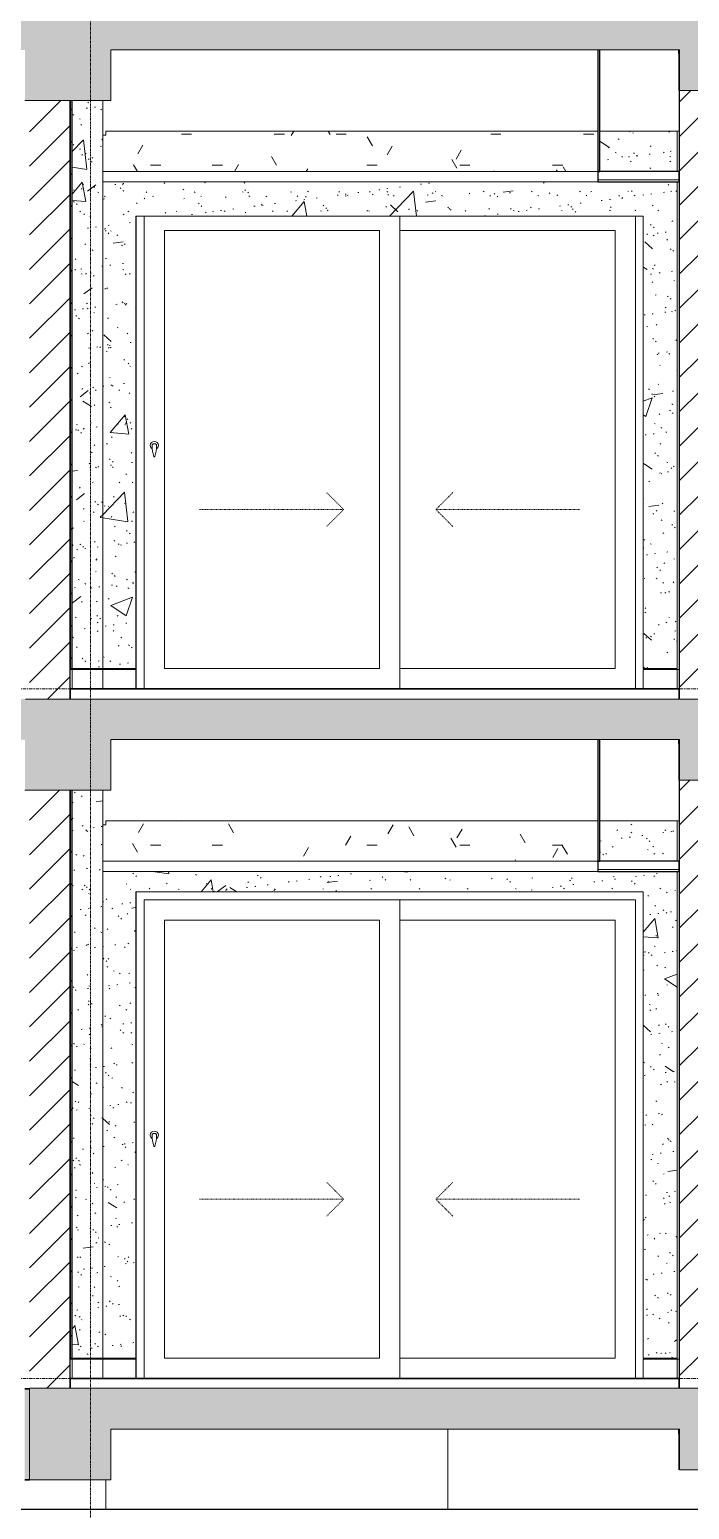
# Model space of a CAD drawing. Header units: millimetres. Extents: x -92143 to -2058, y -8802 to 35300.
# Drawn here: x -33837 to -30586, y 1555 to 8850 of the extents above; entities that cross this region are included whole.
import ezdxf

# ---------------------------------------------------------------- set-up
doc = ezdxf.new("R2010")
doc.units = ezdxf.units.MM
for name, pattern in [('Centre', [31.75, 6.35, -4.7625, 15.875, -4.7625]), ('Dash', [6.35, 3.175, -3.175]), ('Grid Line', [22.225, 12.7, -3.175, 3.175, -3.175])]:
    doc.linetypes.add(name, pattern=pattern)
for name, color, linetype, lineweight in [('0-1', 7, 'Continuous', 5), ('A-CLNG', 13, 'Continuous', 9), ('A-CLNG-1', 250, 'Continuous', 25), ('A-CLNG-2', 7, 'Continuous', 9), ('A-CLNG-3', 13, 'Continuous', 25), ('A-CLNG-PATT-3', 254, 'Continuous', 18), ('A-DETL-GENF-1', 7, 'Continuous', 9), ('A-DETL-THIN', 151, 'Continuous', 9), ('A-DOOR', 31, 'Continuous', 9), ('A-DOOR-FRAM', 31, 'Continuous', 9), ('A-DOOR-GLAZ', 31, 'Continuous', 9), ('A-DOOR-HDLN', 31, 'Dash', 18), ('A-FLOR-1', 10, 'Continuous', 35), ('A-FLOR-HRAL', 11, 'Continuous', 9), ('A-FLOR-HRAL-1', 253, 'Continuous', 18), ('A-FLOR-HRAL-2', 9, 'Continuous', 9), ('A-FLOR-LEVL-2', 51, 'Centre', 9), ('A-FLOR-PATT-1', 7, 'Continuous', 9), ('A-WALL', 113, 'Continuous', 9), ('A-WALL-2', 250, 'Continuous', 25), ('A-WALL-3', 113, 'Continuous', 25), ('A-WALL-PATT-1', 7, 'Continuous', 9), ('A-WALL-PATT-2', 9, 'Continuous', 9), ('A-WALL-PATT-4', 111, 'Continuous', 9), ('I-WALL-1', 250, 'Continuous', 25), ('I-WALL-2', 7, 'Continuous', 9), ('S-BEAM-1', 12, 'Continuous', 5), ('S-BEAM-2', 7, 'Continuous', 9), ('S-BEAM-3', 10, 'Continuous', 35), ('S-GRID-1', 1, 'Grid Line', 9)]:
    doc.layers.add(name, color=color, linetype=linetype, lineweight=lineweight)
pattern_1 = [(45, (-51987.05, 14125), (-84.8528, 84.8528), [])]
pattern_2 = [(50, (-51987.05, 14125), (1093.104, -95.634), [114.3, -1257.3]), (355, (-51987, 14125), (-211.46, 1146.34), [91.44, -1005.84]), (100.451, (-51896, 14117), (881.656, 1050.7), [97.14, -1068.54]), (46.184, (-51987, 14429.8), (1626.475, -252.26), [171.45, -1885.95]), (96.636, (-51851.5, 14408.8), (1424.42, 1484.57), [145.71, -1602.81]), (351.184, (-51987, 14429.8), (1424.43, 1484.55), [137.16, -1508.76]), (21, (-51834.65, 14353.6), (909.686, -613.59), [114.3, -1257.3]), (326, (-51834.7, 14353.6), (370.81, 1105.13), [91.44, -1005.84]), (71.451, (-51758.8, 14302.5), (1280.503, 491.53), [97.14, -1068.54]), (37.5, (-51987.05, 14125), (18.5313, 507.33), [50.292, -943.356, 50.292, -970.788, -1009.65]), (37.5, (-51987.05, 14125), (18.5313, 507.33), [-2014.728, 50.292, -959.358]), (7.5, (-51987.05, 14125), (400.918, 601.084), [50.292, -531.876, 50.292, -920.496, -384.81]), (7.5, (-51987.05, 14125), (400.918, 601.084), [-1552.956, 50.292, -334.518]), (327.5, (-52326.9, 14125), (813.545, -34.374), [50.292, -330.708, 50.292, -1138.428, -1577.34]), (327.5, (-52326.9, 14125), (813.545, -34.374), [-1569.72, 50.292, -1527.048]), (317.5, (-52479.3, 14125), (888.775, 152.56), [50.292, -445.008, 50.292, -739.14, -1120.14]), (317.5, (-52479.3, 14125), (888.775, 152.56), [-1284.73, 50.29, -1069.85])]
pattern_3 = [(37.5, (-51987.05, 14125), (-4.79953, 146.8239), [5.029, -110.795, 5.029, -124.511, -123.825]), (37.5, (-51987.05, 14125), (-4.79953, 146.8239), [-245.364, 5.029, -118.796]), (7.5, (-51987.05, 14125), (134.8574, 215.0472), [5.029, -57.455, 5.029, -99.365, -40.005]), (7.5, (-51987.05, 14125), (134.8574, 215.0472), [-166.878, 5.029, -34.976]), (327.5, (-52080.78, 14125), (237.29776, 0.4316), [5.029, -33.071, 5.029, -132.131, -179.07]), (327.5, (-52080.78, 14125), (237.29776, 0.4316), [-175.26, 5.029, -174.041]), (317.5, (-52080.78, 14125), (229.067, 66.8792), [5.029, -14.021, 5.029, -84.887, -102.87]), (317.5, (-52080.78, 14125), (229.067, 66.8792), [-108.966, 5.029, -97.841])]
pattern_4 = [(45, (-51987.05, 14125), (-79.5495, 79.5495), [])]
pattern_5 = [(0, (-51987.05, 14125), (609.6, 152.4), [50.292, -406.908, 50.292, -406.908, -2438.4]), (0, (-51987.05, 14125), (609.6, 152.4), [-914.4, 50.292, -864.108, 50.292, -406.908, -1066.8]), (0, (-51987.05, 14125), (609.6, 152.4), [-2286, 50.292, -254.508, 50.292, -711.708]), (120, (-51758.45, 14201.2), (-436.7823, 451.7291), [50.292, -406.908, 50.292, -2845.308]), (120, (-51758.45, 14201.2), (-436.7823, 451.7291), [-507.492, -406.908, 50.292, -864.108, -1524]), (120, (-51758.45, 14201.2), (-436.7823, 451.7291), [-1828.8, 50.292, -406.908, 50.292, -1016.508]), (120, (-51758.45, 14201.2), (-436.7823, 451.7291), [-2336.292, -254.508, 50.292, -711.708]), (240, (-51682.25, 14506), (-172.8177, -604.1291), [50.292, -406.908, 50.292, -406.908, -2438.4]), (240, (-51682.25, 14506), (-172.8177, -604.1291), [-914.4, 50.292, -864.108, 50.292, -406.908, -1066.8]), (240, (-51682.25, 14506), (-172.8177, -604.1291), [-2286, 50.292, -254.508, 50.292, -711.708])]

# ---------------------------------------------------------------- blocks, each defined once
blk = doc.blocks.new('NCV_TKTC_KET CAU_rvt-1-TKCS_MẶT CẮT E')
at = {"layer": 'A-FLOR-PATT-1'}
h = blk.add_hatch(color=256, dxfattribs=at)
h.paths.add_polyline_path([(-74122.9, 8730), (-73236.9, 8730), (-73236.9, 8750), (-75336.9, 8750), (-75336.9, 8730), (-74739.4, 8730)])
h.paths.add_polyline_path([(-20336.9, 8730), (-20336.9, 8750), (-22235.3, 8750), (-22235.3, 8730), (-20484.2, 8730)])
h.paths.add_polyline_path([(-66936.9, 8730), (-65032.3, 8730), (-65032.3, 8750), (-66936.9, 8750)])
h.paths.add_polyline_path([(-22438.4, 8730), (-22435.3, 8730.3), (-22435.3, 8750), (-22438.4, 8749.9), (-22438.4, 8741.9)])
h.paths.add_polyline_path([(-28536.9, 8730), (-28536.9, 8750), (-30435.3, 8750), (-30435.3, 8730), (-28807.5, 8730)])
h.paths.add_polyline_path([(-58736.9, 8730), (-56833.3, 8730), (-56833.3, 8750), (-58736.9, 8750)])
h.paths.add_polyline_path([(-50536.9, 8730), (-48635.6, 8730), (-48635.6, 8750), (-50536.9, 8750)])
h.paths.add_polyline_path([(-30635.3, 8730), (-30635.3, 8750), (-30638.4, 8750), (-30638.4, 8730)])
h.paths.add_polyline_path([(-40434.4, 8730), (-40434.4, 8750), (-42336.9, 8750), (-42336.9, 8730), (-40521.7, 8730)])
h.paths.add_polyline_path([(-48435.6, 8730), (-48433.3, 8730), (-48433.3, 8750), (-48435.6, 8750)])
h = blk.add_hatch(color=256, dxfattribs=at)
h.paths.add_polyline_path([(-49461.4, 5330), (-48635.6, 5330), (-48635.6, 5350), (-50536.9, 5350), (-50536.9, 5330), (-50078, 5330)])
h.paths.add_polyline_path([(-20336.9, 5330), (-20336.9, 5350), (-22235.3, 5350), (-22235.3, 5330), (-20484.2, 5330)])
h.paths.add_polyline_path([(-73236.9, 5330), (-73236.9, 5350), (-75336.9, 5350), (-75336.9, 5330), (-73506.3, 5330)])
h.paths.add_polyline_path([(-66936.9, 5330), (-65032.3, 5330), (-65032.3, 5350), (-66936.9, 5350)])
h.paths.add_polyline_path([(-48433.3, 5330), (-48433.3, 5350), (-48435.6, 5350), (-48435.6, 5330)])
h.paths.add_polyline_path([(-22435.3, 5330), (-22435.3, 5350), (-22438.4, 5350), (-22438.4, 5330)])
h.paths.add_polyline_path([(-28536.9, 5330), (-28536.9, 5350), (-30435.3, 5350), (-30435.3, 5330), (-29115.7, 5330)])
h.paths.add_polyline_path([(-42336.9, 5330), (-40434.4, 5330), (-40434.4, 5350), (-42336.9, 5350)])
h.paths.add_polyline_path([(-58736.9, 5330), (-56833.3, 5330), (-56833.3, 5350), (-58736.9, 5350)])
h.paths.add_polyline_path([(-30638.4, 5330), (-30635.3, 5330), (-30635.3, 5350), (-30638.4, 5350)])
h = blk.add_hatch(color=256, dxfattribs=at)
h.paths.add_polyline_path([(-48435.6, 1930), (-48433.3, 1930), (-48433.3, 1950), (-48435.6, 1950)])
h.paths.add_polyline_path([(-75336.9, 1930), (-73236.9, 1930), (-73236.9, 1950), (-75336.9, 1950)])
h.paths.add_polyline_path([(-20336.9, 1930), (-20336.9, 1950), (-22235.3, 1950), (-22235.3, 1930), (-20484.2, 1930)])
h.paths.add_polyline_path([(-48635.6, 1930), (-48635.6, 1950), (-50536.9, 1950), (-50536.9, 1930), (-48844.9, 1930)])
h.paths.add_polyline_path([(-22438.4, 1930), (-22435.3, 1930.3), (-22435.3, 1950), (-22438.4, 1949.9), (-22438.4, 1941.8)])
h.paths.add_polyline_path([(-66936.9, 1930), (-65032.3, 1930), (-65032.3, 1950), (-66936.9, 1950)])
h.paths.add_polyline_path([(-28536.9, 1930), (-28536.9, 1950), (-30435.3, 1950), (-30435.3, 1930), (-29115.7, 1930)])
h.paths.add_polyline_path([(-30635.3, 1930), (-30635.3, 1950), (-30638.4, 1950), (-30638.4, 1930)])
h.paths.add_polyline_path([(-42336.9, 1930), (-40434.4, 1930), (-40434.4, 1950), (-42336.9, 1950)])
h.paths.add_polyline_path([(-58736.9, 1930), (-56833.3, 1930), (-56833.3, 1950), (-58736.9, 1950)])
at = {"layer": 'S-BEAM-1'}
blk.add_hatch(color=256, dxfattribs=at).paths.add_polyline_path([(-33860.6, 1700), (-33836.9, 1700), (-33836.9, 2150), (-33860.6, 2150), (-33860.6, 1716.5)])
at = {"layer": 'A-FLOR-1'}
for p, q in [((-30638.4, 8750.2), (-30638.4, 8730)), ((-30638.4, 8730), (-30635.3, 8730)), ((-30638.4, 5350.2), (-30638.4, 5330)), ((-30638.4, 5330), (-30635.3, 5330)), ((-30638.4, 1950.2), (-30638.4, 1930)), ((-30638.4, 1930), (-30635.3, 1930))]:
    blk.add_line(p, q, dxfattribs=at)
at = {"layer": 'S-BEAM-2'}
for p, q in [((-33476.9, 8330), (-33460.6, 8330)), ((-33460.6, 8350), (-33460.6, 8330)), ((-31036.9, 8350), (-33460.6, 8350)), ((-30636.9, 8350), (-31026.9, 8350)), ((-33476.9, 4930), (-33460.6, 4930)), ((-33460.6, 4950), (-33460.6, 4930)), ((-31036.9, 4950), (-33460.6, 4950)), ((-30636.9, 4950), (-31026.9, 4950)), ((-33460.6, 1555), (-33460.6, 1700))]:
    blk.add_line(p, q, dxfattribs=at)
at = {"layer": 'S-BEAM-3'}
for p, q in [((-30636.9, 8750.1), (-30636.9, 8550)), ((-30636.9, 5350.1), (-30636.9, 5150)), ((-33836.9, 2150), (-33860.6, 2150)), ((-30636.9, 1950.1), (-30636.9, 1750)), ((-33860.6, 1700), (-33836.9, 1700))]:
    blk.add_line(p, q, dxfattribs=at)
blk = doc.blocks.new('Railing - Railing-915942-TKCS_MẶT CẮT E')
at = {"layer": 'A-FLOR-HRAL-1'}
for p, q in [((-33626.9, 5695), (-33636.9, 5695)), ((-33636.9, 5695), (-33636.9, 5600)), ((-33626.9, 5600), (-33626.9, 5695)), ((-33636.9, 5600), (-33626.9, 5600))]:
    blk.add_line(p, q, dxfattribs=at)
at = {"layer": 'A-FLOR-HRAL-2'}
for p, q in [((-33626.9, 5695), (-33476.9, 5695)), ((-33476.9, 5695), (-33313.1, 5695)), ((-33476.9, 5695), (-33476.9, 5600)), ((-33313.1, 5695), (-33313.1, 5600))]:
    blk.add_line(p, q, dxfattribs=at)
blk = doc.blocks.new('Railing - Railing-915936-TKCS_MẶT CẮT E')
at = {"layer": 'A-FLOR-HRAL-2'}
for p, q in [((-30813.1, 5600), (-30813.1, 5695)), ((-30813.1, 5695), (-30646.9, 5695)), ((-30646.9, 5695), (-30636.9, 5695)), ((-30646.9, 5695), (-30646.9, 5600))]:
    blk.add_line(p, q, dxfattribs=at)
blk = doc.blocks.new('CL_01-VÁCH DỰNG THẠCH CAO CĂN HỘ LOẠI 1-5D11 - CL_01-VÁCH DỰNG THẠCH CAO CĂN HỘ LOẠI 1A-5-915315-TKCS_MẶT CẮT E')
at = {"layer": 'A-CLNG-PATT-3'}
h = blk.add_hatch(dxfattribs=at)
h.set_pattern_fill('FP_2', color=256, style=0, pattern_type=2)
h.set_pattern_definition(pattern_5)
h.paths.add_polyline_path([(-31036.9, 8150), (-31036.9, 8350), (-33460.6, 8350), (-33460.6, 8330), (-33476.9, 8330), (-33476.9, 8150), (-31581.9, 8150)])
at = {"layer": 'A-CLNG-1'}
for p, q in [((-31036.9, 8750), (-31036.9, 8150)), ((-31026.9, 8150), (-31026.9, 8750)), ((-31036.9, 8150), (-31026.9, 8150))]:
    blk.add_line(p, q, dxfattribs=at)
at = {"layer": 'A-CLNG-2'}
blk.add_line((-31036.9, 8150), (-33476.9, 8150), dxfattribs=at)
blk = doc.blocks.new('NCV_TKTC_TANG 2_rvt-1-TKCS_MẶT CẮT E')
at = {"layer": 'A-WALL-PATT-1'}
h = blk.add_hatch(dxfattribs=at)
h.set_pattern_fill('FP_5', color=256, style=0, pattern_type=2)
h.set_pattern_definition(pattern_4)
h.paths.add_polyline_path([(-33626.9, 5700), (-33626.9, 8500), (-33636.9, 8500), (-33636.9, 5700)])
at = {"layer": 'A-WALL-PATT-2'}
h = blk.add_hatch(dxfattribs=at)
h.set_pattern_fill('FP_1', color=256, style=0, pattern_type=2)
h.set_pattern_definition(pattern_1)
h.paths.add_polyline_path([(-30636.9, 5550), (-30536.9, 5550), (-30536.9, 8550), (-30635.3, 8550), (-30636.9, 5673.3)])
h = blk.add_hatch(dxfattribs=at)
h.set_pattern_fill('FP_7', color=256, style=0, pattern_type=2)
h.set_pattern_definition(pattern_2)
h.paths.add_polyline_path([(-33626.9, 5700), (-33486.9, 5700), (-33486.9, 8500), (-33626.9, 8500), (-33626.9, 5977.7)])
h = blk.add_hatch(dxfattribs=at)
h.set_pattern_fill('FP_6', color=256, style=0, pattern_type=2)
h.set_pattern_definition(pattern_3)
h.paths.add_polyline_path([(-33626.9, 5700), (-33486.9, 5700), (-33486.9, 8500), (-33626.9, 8500), (-33626.9, 5977.7)])
h = blk.add_hatch(dxfattribs=at)
h.set_pattern_fill('FP_7', color=256, style=0, pattern_type=2)
h.set_pattern_definition(pattern_2)
h.paths.add_polyline_path([(-33486.9, 5700), (-33476.9, 5700), (-33476.9, 8500), (-33486.9, 8500), (-33486.9, 5977.7)])
h = blk.add_hatch(dxfattribs=at)
h.set_pattern_fill('FP_6', color=256, style=0, pattern_type=2)
h.set_pattern_definition(pattern_3)
h.paths.add_polyline_path([(-33486.9, 5700), (-33476.9, 5700), (-33476.9, 8500), (-33486.9, 8500), (-33486.9, 5977.7)])
h = blk.add_hatch(dxfattribs=at)
h.set_pattern_fill('FP_7', color=256, style=0, pattern_type=2)
h.set_pattern_definition(pattern_2)
h.paths.add_polyline_path([(-30813.1, 5700), (-30646.9, 5700), (-30646.9, 8100), (-33476.9, 8100), (-33476.9, 5700), (-33313.1, 5700), (-33313.1, 7930), (-30813.1, 7930), (-30813.1, 5977.7)])
h.paths.add_polyline_path([(-30646.9, 8150), (-30646.9, 8350), (-31026.9, 8350), (-31026.9, 8150), (-30770.1, 8150)])
h = blk.add_hatch(dxfattribs=at)
h.set_pattern_fill('FP_6', color=256, style=0, pattern_type=2)
h.set_pattern_definition(pattern_3)
h.paths.add_polyline_path([(-30813.1, 5700), (-30646.9, 5700), (-30646.9, 8100), (-33476.9, 8100), (-33476.9, 5700), (-33313.1, 5700), (-33313.1, 7930), (-30813.1, 7930), (-30813.1, 5977.7)])
h.paths.add_polyline_path([(-30646.9, 8150), (-30646.9, 8350), (-31026.9, 8350), (-31026.9, 8150), (-30770.1, 8150)])
at = {"layer": 'A-CLNG-1'}
for p, q in [((-30636.9, 8150), (-31036.9, 8150)), ((-31036.9, 8150), (-31036.9, 8100)), ((-31036.9, 8100), (-30636.9, 8100)), ((-30636.9, 8100), (-30636.9, 8150))]:
    blk.add_line(p, q, dxfattribs=at)
at = {"layer": 'A-CLNG-2'}
for p, q in [((-33476.9, 8150), (-31036.9, 8150)), ((-31036.9, 8100), (-33476.9, 8100)), ((-30636.9, 8110), (-31036.9, 8110))]:
    blk.add_line(p, q, dxfattribs=at)
at = {"layer": 'A-FLOR-1'}
for p, q in [((-30636.9, 5600), (-33636.9, 5600)), ((-33636.9, 5600), (-33636.9, 5550)), ((-30636.9, 5550), (-30636.9, 5600))]:
    blk.add_line(p, q, dxfattribs=at)
at = {"layer": 'A-WALL-2'}
blk.add_line((-30636.9, 8750.1), (-30636.9, 5550), dxfattribs=at)
at = {"layer": 'I-WALL-1'}
for p, q in [((-33636.9, 8500), (-33636.9, 5700)), ((-33626.9, 5700), (-33626.9, 8500)), ((-33636.9, 5700), (-33626.9, 5700))]:
    blk.add_line(p, q, dxfattribs=at)
at = {"layer": 'I-WALL-2'}
for p, q in [((-33476.9, 8500), (-33476.9, 5700)), ((-30646.9, 8150), (-30646.9, 8350)), ((-30646.9, 5700), (-30646.9, 8100)), ((-33313.1, 5700), (-33313.1, 7930)), ((-33313.1, 7930), (-30813.1, 7930)), ((-30813.1, 7930), (-30813.1, 5700)), ((-33626.9, 5700), (-33486.9, 5700)), ((-33476.9, 5700), (-33486.9, 5700)), ((-33476.9, 5700), (-33313.1, 5700)), ((-30813.1, 5700), (-30646.9, 5700))]:
    blk.add_line(p, q, dxfattribs=at)
at = {"layer": 'A-CLNG'}
blk.add_blockref('CL_01-VÁCH DỰNG THẠCH CAO CĂN HỘ LOẠI 1-5D11 - CL_01-VÁCH DỰNG THẠCH CAO CĂN HỘ LOẠI 1A-5-915315-TKCS_MẶT CẮT E', (0, 0), dxfattribs=at)
at = {"layer": 'A-FLOR-HRAL'}
for name in ['Railing - Railing-915942-TKCS_MẶT CẮT E', 'Railing - Railing-915936-TKCS_MẶT CẮT E']:
    blk.add_blockref(name, (0, 0), dxfattribs=at)
blk = doc.blocks.new('Railing - Railing-962567-TKCS_MẶT CẮT E')
at = {"layer": 'A-FLOR-HRAL-1'}
for p, q in [((-33626.9, 2295), (-33636.9, 2295)), ((-33636.9, 2295), (-33636.9, 2200)), ((-33626.9, 2200), (-33626.9, 2295)), ((-33636.9, 2200), (-33626.9, 2200))]:
    blk.add_line(p, q, dxfattribs=at)
at = {"layer": 'A-FLOR-HRAL-2'}
for p, q in [((-33626.9, 2295), (-33476.9, 2295)), ((-33476.9, 2295), (-33313.1, 2295)), ((-33476.9, 2295), (-33476.9, 2200)), ((-33313.1, 2295), (-33313.1, 2200))]:
    blk.add_line(p, q, dxfattribs=at)
blk = doc.blocks.new('Railing - Railing-962561-TKCS_MẶT CẮT E')
at = {"layer": 'A-FLOR-HRAL-2'}
for p, q in [((-30813.1, 2200), (-30813.1, 2295)), ((-30813.1, 2295), (-30646.9, 2295)), ((-30646.9, 2295), (-30636.9, 2295)), ((-30646.9, 2295), (-30646.9, 2200))]:
    blk.add_line(p, q, dxfattribs=at)
blk = doc.blocks.new('CL_01-VÁCH DỰNG THẠCH CAO CĂN HỘ LOẠI 1-5D11 - CL_01-VÁCH DỰNG THẠCH CAO CĂN HỘ LOẠI 1A-5-959701-TKCS_MẶT CẮT E')
at = {"layer": 'A-CLNG-PATT-3'}
h = blk.add_hatch(dxfattribs=at)
h.set_pattern_fill('FP_2', color=256, style=0, pattern_type=2)
h.set_pattern_definition(pattern_5)
h.paths.add_polyline_path([(-33476.9, 4750), (-31036.9, 4750), (-31036.9, 4950), (-33460.6, 4950), (-33460.6, 4930), (-33476.9, 4930), (-33476.9, 4760.2)])
at = {"layer": 'A-CLNG-1'}
for p, q in [((-31036.9, 5350), (-31036.9, 4750)), ((-31026.9, 4750), (-31026.9, 5350)), ((-31036.9, 4750), (-31026.9, 4750))]:
    blk.add_line(p, q, dxfattribs=at)
at = {"layer": 'A-CLNG-2'}
blk.add_line((-31036.9, 4750), (-33476.9, 4750), dxfattribs=at)
blk = doc.blocks.new('NCV_TKTC_TANG 1_rvt-1-TKCS_MẶT CẮT E')
at = {"layer": 'A-WALL-PATT-1'}
h = blk.add_hatch(dxfattribs=at)
h.set_pattern_fill('FP_5', color=256, style=0, pattern_type=2)
h.set_pattern_definition(pattern_4)
h.paths.add_polyline_path([(-33626.9, 2300), (-33626.9, 5100), (-33636.9, 5100), (-33636.9, 2300)])
at = {"layer": 'A-WALL-PATT-2'}
h = blk.add_hatch(dxfattribs=at)
h.set_pattern_fill('FP_1', color=256, style=0, pattern_type=2)
h.set_pattern_definition(pattern_1)
h.paths.add_polyline_path([(-30636.9, 2151.9), (-30536.9, 2151.9), (-30536.9, 5150), (-30635.3, 5150), (-30636.9, 2325.3)])
h = blk.add_hatch(dxfattribs=at)
h.set_pattern_fill('FP_7', color=256, style=0, pattern_type=2)
h.set_pattern_definition(pattern_2)
h.paths.add_polyline_path([(-33626.9, 2300), (-33486.9, 2300), (-33486.9, 5100), (-33626.9, 5100), (-33626.9, 2325.3)])
h = blk.add_hatch(dxfattribs=at)
h.set_pattern_fill('FP_6', color=256, style=0, pattern_type=2)
h.set_pattern_definition(pattern_3)
h.paths.add_polyline_path([(-33626.9, 2300), (-33486.9, 2300), (-33486.9, 5100), (-33626.9, 5100), (-33626.9, 2325.3)])
h = blk.add_hatch(dxfattribs=at)
h.set_pattern_fill('FP_7', color=256, style=0, pattern_type=2)
h.set_pattern_definition(pattern_2)
h.paths.add_polyline_path([(-33486.9, 2300), (-33476.9, 2300), (-33476.9, 5100), (-33486.9, 5100), (-33486.9, 2325.3)])
h = blk.add_hatch(dxfattribs=at)
h.set_pattern_fill('FP_6', color=256, style=0, pattern_type=2)
h.set_pattern_definition(pattern_3)
h.paths.add_polyline_path([(-33486.9, 2300), (-33476.9, 2300), (-33476.9, 5100), (-33486.9, 5100), (-33486.9, 2325.3)])
h = blk.add_hatch(dxfattribs=at)
h.set_pattern_fill('FP_7', color=256, style=0, pattern_type=2)
h.set_pattern_definition(pattern_2)
h.paths.add_polyline_path([(-33431.5, 2300), (-33313.1, 2300), (-33313.1, 4600), (-30813.1, 4600), (-30813.1, 2300), (-30646.9, 2300), (-30646.9, 4700), (-33476.9, 4700), (-33476.9, 2300)])
h.paths.add_polyline_path([(-30781.2, 4750), (-30646.9, 4750), (-30646.9, 4950), (-31026.9, 4950), (-31026.9, 4750)])
h = blk.add_hatch(dxfattribs=at)
h.set_pattern_fill('FP_6', color=256, style=0, pattern_type=2)
h.set_pattern_definition(pattern_3)
h.paths.add_polyline_path([(-33431.5, 2300), (-33313.1, 2300), (-33313.1, 4600), (-30813.1, 4600), (-30813.1, 2300), (-30646.9, 2300), (-30646.9, 4700), (-33476.9, 4700), (-33476.9, 2300)])
h.paths.add_polyline_path([(-30781.2, 4750), (-30646.9, 4750), (-30646.9, 4950), (-31026.9, 4950), (-31026.9, 4750)])
at = {"layer": 'A-CLNG-1'}
for p, q in [((-30636.9, 4750), (-31036.9, 4750)), ((-31036.9, 4750), (-31036.9, 4700)), ((-30636.9, 4700), (-30636.9, 4750)), ((-31036.9, 4700), (-30636.9, 4700))]:
    blk.add_line(p, q, dxfattribs=at)
at = {"layer": 'A-CLNG-2'}
for p, q in [((-33476.9, 4750), (-31036.9, 4750)), ((-31036.9, 4700), (-33476.9, 4700)), ((-30636.9, 4710), (-31036.9, 4710))]:
    blk.add_line(p, q, dxfattribs=at)
at = {"layer": 'A-FLOR-1'}
for p, q in [((-30636.9, 2200), (-33636.9, 2200)), ((-33636.9, 2200), (-33636.9, 2151.9)), ((-30636.9, 2151.9), (-30636.9, 2200))]:
    blk.add_line(p, q, dxfattribs=at)
at = {"layer": 'A-WALL-2'}
blk.add_line((-30636.9, 5350.1), (-30636.9, 2151.9), dxfattribs=at)
at = {"layer": 'I-WALL-1'}
for p, q in [((-33636.9, 5100), (-33636.9, 2300)), ((-33626.9, 2300), (-33626.9, 5100)), ((-33636.9, 2300), (-33626.9, 2300))]:
    blk.add_line(p, q, dxfattribs=at)
at = {"layer": 'I-WALL-2'}
for p, q in [((-33476.9, 5100), (-33476.9, 2300)), ((-30646.9, 4750), (-30646.9, 4950)), ((-30646.9, 2300), (-30646.9, 4700)), ((-33313.1, 2300), (-33313.1, 4600)), ((-33313.1, 4600), (-30813.1, 4600)), ((-30813.1, 4600), (-30813.1, 2300)), ((-33626.9, 2300), (-33486.9, 2300)), ((-33476.9, 2300), (-33486.9, 2300)), ((-33476.9, 2300), (-33313.1, 2300)), ((-30813.1, 2300), (-30646.9, 2300))]:
    blk.add_line(p, q, dxfattribs=at)
at = {"layer": 'A-CLNG'}
blk.add_blockref('CL_01-VÁCH DỰNG THẠCH CAO CĂN HỘ LOẠI 1-5D11 - CL_01-VÁCH DỰNG THẠCH CAO CĂN HỘ LOẠI 1A-5-959701-TKCS_MẶT CẮT E', (0, 0), dxfattribs=at)
at = {"layer": 'A-FLOR-HRAL'}
for name in ['Railing - Railing-962567-TKCS_MẶT CẮT E', 'Railing - Railing-962561-TKCS_MẶT CẮT E']:
    blk.add_blockref(name, (0, 0), dxfattribs=at)
blk = doc.blocks.new('DEG_02-DEG_03 - DEG_02-2500x2400mm-CỬA ĐI 02 CÁNH TRƯỢT-V75-TKCS_MẶT CẮT E')
at = {"layer": 'A-DOOR'}
for p, q in [((-71560.3, 2200), (-71560.3, 4560)), ((-72720.3, 2300), (-72720.3, 4460)), ((-72720.3, 4460), (-71660.3, 4460)), ((-71660.3, 4460), (-71660.3, 2300)), ((-71660.3, 2300), (-72720.3, 2300))]:
    blk.add_line(p, q, dxfattribs=at)
at = {"layer": 'A-DOOR', "flags": 128}
blk.add_lwpolyline([(-72768.8, 3408.7), (-72768.8, 3408.7), (-72768.8, 3408.7), (-72768.8, 3408.7), (-72768.8, 3408.7), (-72768.9, 3408.7), (-72768.9, 3408.7), (-72768.9, 3408.7), (-72768.9, 3408.7), (-72768.9, 3408.7), (-72769, 3408.7), (-72769, 3408.7), (-72769, 3408.7), (-72769, 3408.7), (-72769.1, 3408.7), (-72769.1, 3408.7), (-72769.1, 3408.7), (-72769.2, 3408.7), (-72769.2, 3408.7), (-72769.3, 3408.7), (-72769.3, 3408.7), (-72769.4, 3408.7), (-72769.4, 3408.7), (-72769.5, 3408.7), (-72769.5, 3408.7), (-72769.6, 3408.7), (-72769.6, 3408.7), (-72769.7, 3408.7), (-72769.7, 3408.7), (-72769.8, 3408.7), (-72769.8, 3408.7), (-72769.9, 3408.7), (-72769.9, 3408.7), (-72770, 3408.7), (-72770.1, 3408.7), (-72770.1, 3408.7), (-72770.2, 3408.7), (-72770.2, 3408.7), (-72770.3, 3408.7), (-72770.4, 3408.7), (-72770.4, 3408.7), (-72770.5, 3408.7), (-72770.5, 3408.7), (-72770.6, 3408.7), (-72770.7, 3408.7), (-72770.7, 3408.7), (-72770.8, 3408.7), (-72770.8, 3408.7), (-72770.9, 3408.7), (-72770.9, 3408.7), (-72771, 3408.7), (-72771, 3408.7), (-72771.1, 3408.7), (-72771.1, 3408.7), (-72771.2, 3408.7), (-72771.2, 3408.7), (-72771.3, 3408.7), (-72771.3, 3408.7), (-72771.4, 3408.7), (-72771.4, 3408.7), (-72771.5, 3408.7), (-72771.5, 3408.7), (-72771.5, 3408.7), (-72771.6, 3408.7), (-72771.6, 3408.7), (-72771.6, 3408.7), (-72771.7, 3408.7), (-72771.7, 3408.7), (-72771.7, 3408.7), (-72771.7, 3408.7), (-72771.7, 3408.7), (-72771.8, 3408.7), (-72771.8, 3408.7), (-72771.8, 3408.7), (-72771.8, 3408.7), (-72771.8, 3408.7), (-72771.8, 3408.7)], dxfattribs=at)
at = {"layer": 'A-DOOR'}
for centre, radius, start, end in [((-72770.3, 3400), 20, 0, 180), ((-72770.3, 3400), 20, 180, 240), ((-72771.8, 3399.2), 9.45, 90, 180), ((-72616.5, 3399.2), 164.8, 180, 199.13397), ((-72768.8, 3399.2), 9.45, 0, 90), ((-72924.1, 3399.2), 164.8, 340.86603, 0), ((-72770.3, 3400), 20, 300, 360), ((-72769.9, 3346), 2.34, 199.13397, 261.03098), ((-72770.7, 3346), 2.34, 278.96902, 340.86603)]:
    blk.add_arc(centre, radius, start, end, dxfattribs=at)
at = {"layer": 'A-DOOR-FRAM'}
for p, q in [((-72860.3, 4600), (-72860.3, 2200)), ((-72820.3, 2200), (-72820.3, 4560)), ((-72820.3, 4560), (-70400.3, 4560)), ((-70400.3, 2200), (-70400.3, 4560)), ((-70360.3, 2295), (-70360.3, 2300))]:
    blk.add_line(p, q, dxfattribs=at)
at = {"layer": 'A-DOOR-GLAZ'}
for p, q in [((-70500.3, 4460), (-71560.3, 4460)), ((-70500.3, 2300), (-70500.3, 4460)), ((-71560.3, 2300), (-70500.3, 2300))]:
    blk.add_line(p, q, dxfattribs=at)
at = {"layer": 'A-DOOR-HDLN'}
for p, q in [((-71837.6, 3084.2), (-71922.4, 3169.1)), ((-71383.1, 3084.2), (-71298.2, 3169.1)), ((-72547.6, 3084.2), (-71837.6, 3084.2)), ((-71837.6, 3084.2), (-71922.4, 2999.4)), ((-71383.1, 3084.2), (-71298.2, 2999.4)), ((-70673.1, 3084.2), (-71383.1, 3084.2))]:
    blk.add_line(p, q, dxfattribs=at)
blk = doc.blocks.new('DEG_02-DEG_03 - DEG_02-2500x2400mm-CỬA ĐI 02 CÁNH TRƯỢT-V80-TKCS_MẶT CẮT E')
at = {"layer": 'A-DOOR'}
for p, q in [((-32012.4, 5600), (-32012.4, 7930)), ((-33172.4, 5700), (-33172.4, 7860)), ((-33172.4, 7860), (-32112.4, 7860)), ((-32112.4, 7860), (-32112.4, 5700)), ((-32112.4, 5700), (-33172.4, 5700))]:
    blk.add_line(p, q, dxfattribs=at)
at = {"layer": 'A-DOOR', "flags": 128}
blk.add_lwpolyline([(-33220.9, 6808.7), (-33220.9, 6808.7), (-33220.9, 6808.7), (-33220.9, 6808.7), (-33220.9, 6808.7), (-33220.9, 6808.7), (-33220.9, 6808.7), (-33220.9, 6808.7), (-33221, 6808.7), (-33221, 6808.7), (-33221, 6808.7), (-33221, 6808.7), (-33221.1, 6808.7), (-33221.1, 6808.7), (-33221.1, 6808.7), (-33221.2, 6808.7), (-33221.2, 6808.7), (-33221.2, 6808.7), (-33221.3, 6808.7), (-33221.3, 6808.7), (-33221.4, 6808.7), (-33221.4, 6808.7), (-33221.5, 6808.7), (-33221.5, 6808.7), (-33221.6, 6808.7), (-33221.6, 6808.7), (-33221.7, 6808.7), (-33221.7, 6808.7), (-33221.8, 6808.7), (-33221.8, 6808.7), (-33221.9, 6808.7), (-33221.9, 6808.7), (-33222, 6808.7), (-33222, 6808.7), (-33222.1, 6808.7), (-33222.2, 6808.7), (-33222.2, 6808.7), (-33222.3, 6808.7), (-33222.3, 6808.7), (-33222.4, 6808.7), (-33222.5, 6808.7), (-33222.5, 6808.7), (-33222.6, 6808.7), (-33222.6, 6808.7), (-33222.7, 6808.7), (-33222.8, 6808.7), (-33222.8, 6808.7), (-33222.9, 6808.7), (-33222.9, 6808.7), (-33223, 6808.7), (-33223, 6808.7), (-33223.1, 6808.7), (-33223.1, 6808.7), (-33223.2, 6808.7), (-33223.2, 6808.7), (-33223.3, 6808.7), (-33223.3, 6808.7), (-33223.4, 6808.7), (-33223.4, 6808.7), (-33223.5, 6808.7), (-33223.5, 6808.7), (-33223.5, 6808.7), (-33223.6, 6808.7), (-33223.6, 6808.7), (-33223.6, 6808.7), (-33223.7, 6808.7), (-33223.7, 6808.7), (-33223.7, 6808.7), (-33223.8, 6808.7), (-33223.8, 6808.7), (-33223.8, 6808.7), (-33223.8, 6808.7), (-33223.8, 6808.7), (-33223.8, 6808.7), (-33223.8, 6808.7), (-33223.9, 6808.7), (-33223.9, 6808.7)], dxfattribs=at)
at = {"layer": 'A-DOOR'}
for centre, radius, start, end in [((-33222.4, 6800), 20, 0, 180), ((-33222.4, 6800), 20, 180, 240), ((-33223.9, 6799.2), 9.45, 90, 180), ((-33068.6, 6799.2), 164.8, 180, 199.13397), ((-33220.9, 6799.2), 9.45, 0, 90), ((-33376.2, 6799.2), 164.8, 340.86603, 0), ((-33222.4, 6800), 20, 300, 0), ((-33222, 6746), 2.34, 199.13397, 261.03098), ((-33222.7, 6746), 2.34, 278.96902, 340.86603)]:
    blk.add_arc(centre, radius, start, end, dxfattribs=at)
at = {"layer": 'A-DOOR-FRAM'}
for p, q in [((-33312.4, 7930.2), (-33312.4, 5600)), ((-33272.4, 5600), (-33272.4, 7930)), ((-30852.4, 5600), (-30852.4, 7930)), ((-30812.4, 5695), (-30812.4, 5700))]:
    blk.add_line(p, q, dxfattribs=at)
at = {"layer": 'A-DOOR-GLAZ'}
for p, q in [((-30952.4, 7860), (-32012.4, 7860)), ((-30952.4, 5700), (-30952.4, 7860)), ((-32012.4, 5700), (-30952.4, 5700))]:
    blk.add_line(p, q, dxfattribs=at)
at = {"layer": 'A-DOOR-HDLN'}
for p, q in [((-32289.6, 6484.2), (-32374.5, 6569.1)), ((-31835.1, 6484.2), (-31750.3, 6569.1)), ((-32999.6, 6484.2), (-32289.6, 6484.2)), ((-32289.6, 6484.2), (-32374.5, 6399.4)), ((-31835.1, 6484.2), (-31750.3, 6399.4)), ((-31125.1, 6484.2), (-31835.1, 6484.2))]:
    blk.add_line(p, q, dxfattribs=at)

msp = doc.modelspace()

# ---------------------------------------------------------------- hatches: boundary and pattern name
at = {"layer": 'A-DETL-GENF-1'}
for points in [[(-77935.7, 8350), (-77935.7, 8750), (-73233.6, 8750), (-73233.6, 8550), (-73033.3, 8550), (-73033.3, 8750), (-70108.5, 8750), (-70108.5, 8500), (-69708.5, 8500), (-69708.5, 8750), (-65032.3, 8750), (-65032.3, 8550), (-64832.3, 8550), (-64832.3, 8750), (-61933.6, 8750), (-61933.6, 8500), (-61533.6, 8500), (-61533.6, 8750), (-56833.3, 8750), (-56833.3, 8550), (-56633.3, 8550), (-56633.3, 8750), (-53733.2, 8750), (-53733.2, 8500), (-53333.2, 8500), (-53333.2, 8750), (-48635.6, 8750), (-48635.6, 8550), (-48435.6, 8550), (-48435.6, 8750), (-45535.3, 8750), (-45535.3, 8500), (-45134.4, 8500), (-45134.4, 8750), (-40434.4, 8750), (-40434.4, 8550), (-40234.4, 8550), (-40234.4, 8750), (-37436.9, 8750), (-37436.9, 8500), (-37037.4, 8500), (-37037.4, 8750), (-33860.3, 8750), (-33860.3, 8500), (-33436.9, 8500), (-33436.9, 8750), (-30635.3, 8750), (-30635.3, 8550), (-30435.3, 8550), (-30435.3, 8750), (-25735.7, 8750), (-25735.7, 8500), (-25335.7, 8500), (-25335.7, 8750), (-22435.3, 8750), (-22435.3, 8550), (-22235.3, 8550), (-22235.3, 8750), (-17535.3, 8750), (-17535.3, 8350), (-17236.9, 8350), (-17236.9, 8950), (-78233.3, 8950), (-78233.3, 8350)], [(-17236.9, 4950), (-17236.9, 5550), (-78233.3, 5550), (-78233.3, 4950), (-77935.7, 4950), (-77935.7, 5350), (-73233.6, 5350), (-73233.6, 5150), (-73033.3, 5150), (-73033.3, 5350), (-70108.5, 5350), (-70108.5, 5100), (-69708.5, 5100), (-69708.5, 5350), (-65032.3, 5350), (-65032.3, 5150), (-64832.3, 5150), (-64832.3, 5350), (-61933.6, 5350), (-61933.6, 5100), (-61533.6, 5100), (-61533.6, 5350), (-56833.3, 5350), (-56833.3, 5150), (-56633.3, 5150), (-56633.3, 5350), (-53733.2, 5350), (-53733.2, 5100), (-53333.2, 5100), (-53333.2, 5350), (-48635.6, 5350), (-48635.6, 5150), (-48435.6, 5150), (-48435.6, 5350), (-45535.3, 5350), (-45535.3, 5100), (-45134.4, 5100), (-45134.4, 5350), (-40434.4, 5350), (-40434.4, 5150), (-40234.4, 5150), (-40234.4, 5350), (-37436.9, 5350), (-37436.9, 5100), (-37037.4, 5100), (-37037.4, 5350), (-33860.3, 5350), (-33860.3, 5100), (-33436.9, 5100), (-33436.9, 5350), (-30635.3, 5350), (-30635.3, 5150), (-30435.3, 5150), (-30435.3, 5350), (-25735.7, 5350), (-25735.7, 5100), (-25335.7, 5100), (-25335.7, 5350), (-22435.3, 5350), (-22435.3, 5150), (-22235.3, 5150), (-22235.3, 5350), (-17535.3, 5350), (-17535.3, 4950)]]:
    msp.add_hatch(color=256, dxfattribs=at).paths.add_polyline_path(points)
h = msp.add_hatch(color=256, dxfattribs=at)
h.paths.add_polyline_path([(-78233.3, 1550), (-77935.7, 1550), (-77935.7, 1950), (-73233.6, 1950), (-73233.6, 1750), (-73033.3, 1750), (-73033.3, 1950), (-70108.5, 1950), (-70108.5, 1700), (-69708.5, 1700), (-69708.5, 1950), (-65032.3, 1950), (-65032.3, 1750), (-64832.3, 1750), (-64832.3, 1950), (-61933.6, 1950), (-61933.6, 1700), (-61533.6, 1700), (-61533.6, 1950), (-56833.3, 1950), (-56833.3, 1750), (-56633.3, 1750), (-56633.3, 1950), (-53733.2, 1950), (-53733.2, 1700), (-53333.2, 1700), (-53333.2, 1950), (-48635.6, 1950), (-48635.6, 1750), (-48435.6, 1750), (-48435.6, 1950), (-45535.3, 1950), (-45535.3, 1700), (-45134.4, 1700), (-45134.4, 1950), (-40434.4, 1950), (-40434.4, 1750), (-40234.4, 1750), (-40234.4, 1950), (-37436.9, 1950), (-37436.9, 1700), (-37037.4, 1700), (-37037.4, 2150), (-78233.3, 2150), (-78233.3, 1716.5)])
h.paths.add_polyline_path([(-17236.9, 1550), (-17236.9, 2151.9), (-33836.9, 2151.9), (-33836.9, 1700), (-33436.9, 1700), (-33436.9, 1950), (-30635.3, 1950), (-30635.3, 1750), (-30435.3, 1750), (-30435.3, 1950), (-25735.7, 1950), (-25735.7, 1700), (-25335.7, 1700), (-25335.7, 1950), (-22435.3, 1950), (-22435.3, 1750), (-22235.3, 1750), (-22235.3, 1950), (-17535.3, 1950), (-17535.3, 1550), (-17401.6, 1550)])
at = {"layer": 'A-WALL-PATT-4'}
h = msp.add_hatch(dxfattribs=at)
h.set_pattern_fill('FP_1', color=256, style=0, pattern_type=2)
h.set_pattern_definition(pattern_1)
h.paths.add_polyline_path([(-33739.8, 5550), (-33636.9, 5550), (-33636.9, 8500), (-33836.9, 8500), (-33836.9, 5550)])
h = msp.add_hatch(dxfattribs=at)
h.set_pattern_fill('FP_1', color=256, style=0, pattern_type=2)
h.set_pattern_definition(pattern_1)
h.paths.add_polyline_path([(-33836.9, 2150), (-33836.9, 2151.9), (-33637.4, 2151.9), (-33637.4, 5100), (-33837.4, 5100), (-33837.4, 2150)])

# ---------------------------------------------------------------- linework, layer by layer
at = {"layer": 'A-CLNG-3'}
msp.add_line((-17536.9, 1555), (-77935.7, 1555), dxfattribs=at)
at = {"layer": 'A-DETL-THIN'}
for p, q in [((-33436.9, 8500), (-33436.9, 8750)), ((-33436.9, 8750), (-30635.3, 8750)), ((-30635.3, 8750), (-30635.3, 8550)), ((-30635.3, 8550), (-30435.3, 8550)), ((-33860.3, 8500), (-33436.9, 8500)), ((-17236.9, 5550), (-33857.4, 5550)), ((-33436.9, 5100), (-33436.9, 5350)), ((-33436.9, 5350), (-30635.3, 5350)), ((-30635.3, 5350), (-30635.3, 5150)), ((-30635.3, 5150), (-30435.3, 5150)), ((-33860.3, 5100), (-33436.9, 5100)), ((-33836.9, 2151.9), (-33836.9, 1700)), ((-17236.9, 2151.9), (-33836.9, 2151.9)), ((-33436.9, 1700), (-33436.9, 1950)), ((-33436.9, 1950), (-30635.3, 1950)), ((-30635.3, 1950), (-30635.3, 1750)), ((-33836.9, 1700), (-33436.9, 1700)), ((-30635.3, 1750), (-30435.3, 1750))]:
    msp.add_line(p, q, dxfattribs=at)
at = {"layer": 'A-FLOR-LEVL-2'}
for p, q in [((-92142.8, 5600), (-5549.7, 5600)), ((-92142.8, 2200), (-5549.7, 2200))]:
    msp.add_line(p, q, dxfattribs=at)
at = {"layer": 'A-WALL'}
msp.add_line((-31776.9, 1950), (-31776.9, 1555), dxfattribs=at)
at = {"layer": 'A-WALL-3'}
for p, q in [((-33636.9, 5550), (-33636.9, 8500)), ((-33637.4, 2151.9), (-33637.4, 5100))]:
    msp.add_line(p, q, dxfattribs=at)
at = {"layer": 'S-GRID-1'}
msp.add_line((-33536.9, -1796.5), (-33536.9, 30542.5), dxfattribs=at)

# ---------------------------------------------------------------- block references
at = {"layer": '0-1'}
for name in ['NCV_TKTC_KET CAU_rvt-1-TKCS_MẶT CẮT E', 'NCV_TKTC_TANG 2_rvt-1-TKCS_MẶT CẮT E', 'NCV_TKTC_TANG 1_rvt-1-TKCS_MẶT CẮT E']:
    msp.add_blockref(name, (0, 0), dxfattribs=at)
at = {"layer": 'A-DOOR'}
for name, p in [('DEG_02-DEG_03 - DEG_02-2500x2400mm-CỬA ĐI 02 CÁNH TRƯỢT-V80-TKCS_MẶT CẮT E', (0, 0)), ('DEG_02-DEG_03 - DEG_02-2500x2400mm-CỬA ĐI 02 CÁNH TRƯỢT-V75-TKCS_MẶT CẮT E', (39547.9, 0))]:
    msp.add_blockref(name, p, dxfattribs=at)

doc.saveas('drawing.dxf')
